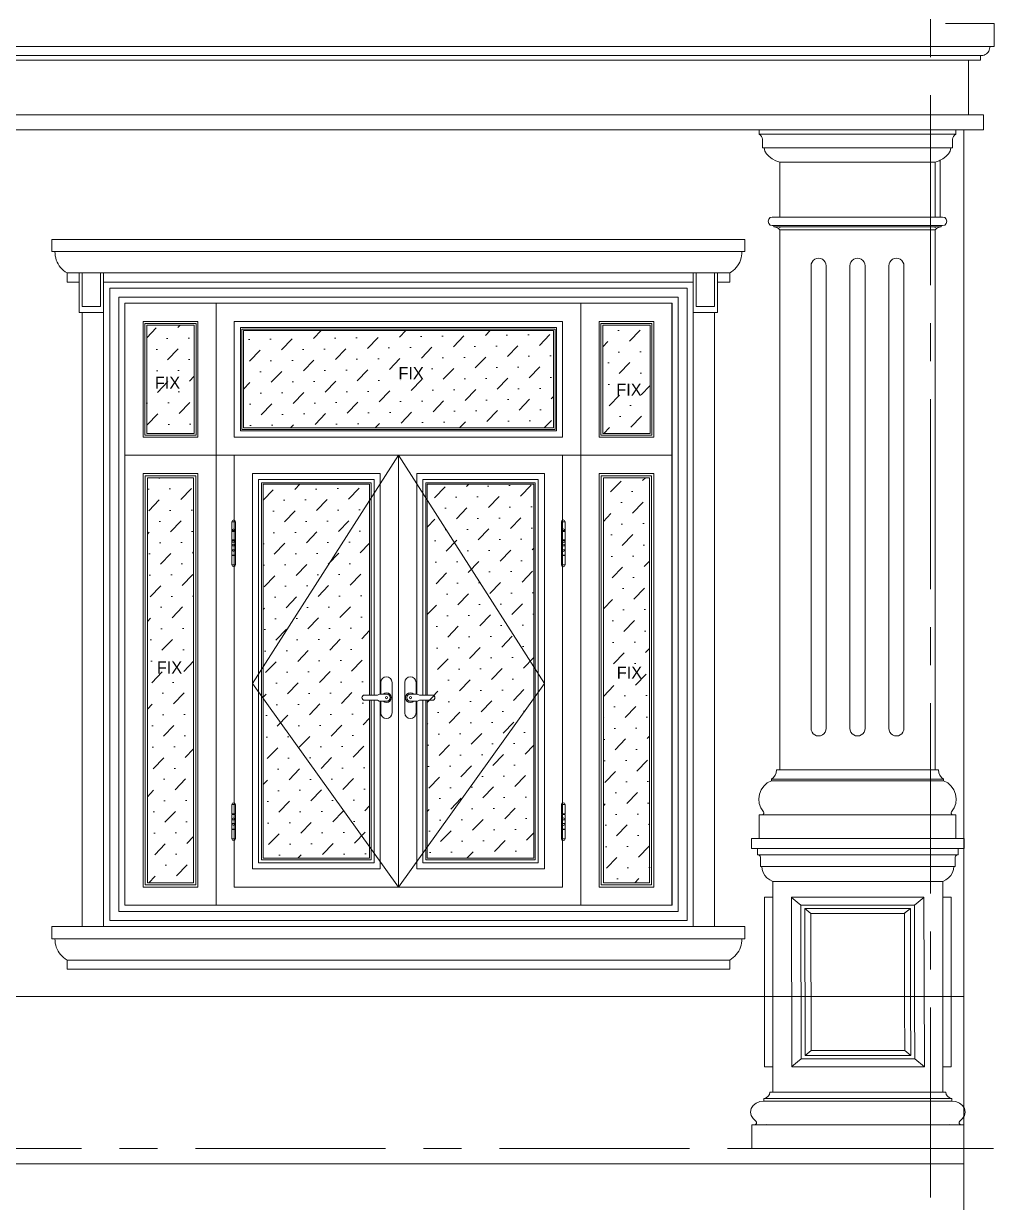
# Model space of a CAD drawing. Header units: millimetres. Extents: x 1832547 to 2001569, y -558009 to -417808.
# Drawn here: x 1895128 to 1898381, y -527521 to -523644 of the extents above; entities that cross this region are included whole.
import ezdxf

# ---------------------------------------------------------------- set-up
doc = ezdxf.new("R2010")
doc.units = ezdxf.units.MM
doc.header["$MEASUREMENT"] = 0
doc.linetypes.add('CENTER', pattern=[2, 1.25, -0.25, 0.25, -0.25])
doc.linetypes.add('HIDDEN', pattern=[9.525, 6.35, -3.175])
doc.layers.get('0').update_dxf_attribs({"linetype": 'CONTINUOUS'})
doc.layers.get('DEFPOINTS').update_dxf_attribs({"linetype": 'CONTINUOUS'})
for name, color, linetype, lineweight in [('AUDIT_I_120404221301-0', 7, 'CONTINUOUS', 15), ('CA.dim 08', 8, 'CONTINUOUS', 13), ('CA.khuat 75', 75, 'HIDDEN', 9), ('CA.manh 08', 8, 'CONTINUOUS', 9), ('CA.noi that 15', 15, 'CONTINUOUS', 9), ('CA.thay 145', 145, 'CONTINUOUS', 18), ('CA.tim 67', 67, 'CENTER', 9), ('CA.vat lieu 08', 8, 'CONTINUOUS', 5), ('CA_manh 08', 8, 'CONTINUOUS', 9)]:
    doc.layers.add(name, color=color, linetype=linetype, lineweight=lineweight)
doc.styles.add('CA.JSC1', font='Vhavan.ttf', dxfattribs={"width": 0.8})
doc.styles.get("Standard").update_dxf_attribs({"font": 'roman.shx'})
doc.dimstyles.new('CA 70', dxfattribs={"dimscale": 0.7, "dimtxt": 220, "dimasz": 60, "dimexe": 160, "dimexo": 0, "dimgap": 30, "dimtad": 1, "dimdec": 0, "dimrnd": 5, "dimzin": 0, "dimdsep": 46, "dimtxsty": 'Standard', "dimblk": 'ARCHTICK', "dimcen": 0.09, "dimdle": 160, "dimclrd": 256, "dimclre": 256, "dimclrt": 255, "dimadec": 0, "dimazin": 0, "dimtfac": 1, "dimtdec": 0, "dimtix": 1, "dimtmove": 2, "dimatfit": 3, "dimldrblk": 'DOT', "dimfxl": 600, "dimfxlon": 1, "dimtolj": 1, "dimtzin": 0, "dimarcsym": 0})

# ---------------------------------------------------------------- blocks, each defined once
blk = doc.blocks.new('A$C78f35709')
at = {"layer": 'CA.thay 145'}
for p, q in [((0, 2400), (0, 2360)), ((0, 2400), (2279.8, 2400)), ((2279.8, 2400), (2279.8, 2360)), ((0, 2360), (10, 2360)), ((10, 2360), (10.2, 2352.9)), ((2269.8, 2360), (10, 2360)), ((10.2, 2352.9), (11, 2345.9)), ((11, 2345.9), (12.4, 2339)), ((12.4, 2339), (14.5, 2332.3)), ((14.5, 2332.3), (17.1, 2325.7)), ((2265.3, 2332.3), (2262.7, 2325.7)), ((2267.3, 2339), (2265.3, 2332.3)), ((2268.8, 2345.9), (2267.3, 2339)), ((2269.6, 2352.9), (2268.8, 2345.9)), ((2269.8, 2360), (2269.6, 2352.9)), ((2269.8, 2360), (2279.8, 2360)), ((17.1, 2325.7), (20.3, 2319.5)), ((20.3, 2319.5), (24.1, 2313.5)), ((24.1, 2313.5), (28.4, 2307.9)), ((28.4, 2307.9), (33.2, 2302.7)), ((33.2, 2302.7), (38.4, 2298)), ((38.4, 2298), (44, 2293.7)), ((44, 2293.7), (50, 2290)), ((50, 2290), (90, 2290)), ((50, 2290), (50, 2260)), ((90, 2260), (90, 2290)), ((90, 2290), (100, 2290)), ((100, 2290), (160, 2290)), ((160, 2290), (170, 2290)), ((170, 2290), (2109.8, 2290)), ((170, 2290), (170, 2260)), ((2109.8, 2290), (2119.8, 2290)), ((2109.8, 2290), (2109.8, 2260)), ((2119.8, 2290), (2179.8, 2290)), ((2179.8, 2290), (2189.8, 2290)), ((2189.8, 2290), (2229.8, 2290)), ((2189.8, 2260), (2189.8, 2290)), ((2235.7, 2293.7), (2229.8, 2290)), ((2229.8, 2290), (2229.8, 2260)), ((2241.4, 2298), (2235.7, 2293.7)), ((2246.6, 2302.7), (2241.4, 2298)), ((2251.4, 2307.9), (2246.6, 2302.7)), ((2255.7, 2313.5), (2251.4, 2307.9)), ((2259.4, 2319.5), (2255.7, 2313.5)), ((2262.7, 2325.7), (2259.4, 2319.5)), ((50, 2260), (90, 2260)), ((90, 2160), (90, 2260)), ((2109.8, 2260), (170, 2260)), ((170, 2260), (170, 2160)), ((2109.8, 2260), (2109.8, 2160)), ((2189.8, 2160), (2189.8, 2260)), ((2229.8, 2260), (2189.8, 2260)), ((240, 210), (240, 2190)), ((240, 2190), (2039.8, 2190)), ((2039.8, 2190), (2039.8, 210)), ((100, 2160), (90, 2160)), ((100, 2160), (100, 140)), ((170, 2160), (100, 2160)), ((170, 2160), (170, 140)), ((2109.8, 2160), (2179.8, 2160)), ((2109.8, 2160), (2109.8, 140)), ((2179.8, 2160), (2189.8, 2160)), ((2179.8, 2160), (2179.8, 140)), ((2039.8, 210), (240, 210)), ((100, 140), (0, 140)), ((0, 140), (0, 100)), ((100, 140), (170, 140)), ((2109.8, 140), (170, 140)), ((2109.8, 140), (2179.8, 140)), ((2179.8, 140), (2279.8, 140)), ((2279.8, 140), (2279.8, 100)), ((0, 100), (10, 100)), ((10, 100), (10.2, 92.9)), ((2269.8, 100), (10, 100)), ((10.2, 92.9), (11, 85.9)), ((11, 85.9), (12.4, 79)), ((12.4, 79), (14.5, 72.3)), ((2267.3, 79), (2265.3, 72.3)), ((2268.8, 85.9), (2267.3, 79)), ((2269.6, 92.9), (2268.8, 85.9)), ((2269.8, 100), (2269.6, 92.9)), ((2269.8, 100), (2279.8, 100)), ((14.5, 72.3), (17.1, 65.7)), ((17.1, 65.7), (20.3, 59.5)), ((20.3, 59.5), (24.1, 53.5)), ((24.1, 53.5), (28.4, 47.9)), ((28.4, 47.9), (33.2, 42.7)), ((33.2, 42.7), (38.4, 38)), ((2246.6, 42.7), (2241.4, 38)), ((2251.4, 47.9), (2246.6, 42.7)), ((2255.7, 53.5), (2251.4, 47.9)), ((2259.4, 59.5), (2255.7, 53.5)), ((2262.7, 65.7), (2259.4, 59.5)), ((2265.3, 72.3), (2262.7, 65.7)), ((38.4, 38), (44, 33.7)), ((44, 33.7), (50, 30)), ((50, 30), (50, 0)), ((50, 30), (2229.8, 30)), ((50, 0), (2229.8, 0)), ((2235.7, 33.7), (2229.8, 30)), ((2229.8, 30), (2229.8, 0)), ((2241.4, 38), (2235.7, 33.7))]:
    blk.add_line(p, q, dxfattribs=at)
at = {"layer": 'CA_manh 08'}
for p, q in [((100, 2180), (100, 2290)), ((160, 2290), (160, 2180)), ((2119.8, 2290), (2119.8, 2180)), ((2179.8, 2180), (2179.8, 2290)), ((190, 2240), (2089.8, 2240)), ((190, 160), (190, 2240)), ((2089.8, 2240), (2089.8, 160)), ((160, 2180), (100, 2180)), ((220, 190), (220, 2210)), ((2059.8, 2210), (220, 2210)), ((2059.8, 190), (2059.8, 2210)), ((2119.8, 2180), (2179.8, 2180)), ((2089.8, 160), (190, 160)), ((220, 190), (2059.8, 190))]:
    blk.add_line(p, q, dxfattribs=at)
blk = doc.blocks.new('A$C20F25EA7')
at = {"layer": 'CA.vat lieu 08', "ltscale": 0.5}
for centre, start, end in [((0, 42), 0, 180), ((0, -42), 180, 0)]:
    blk.add_arc(centre, 15.4, start, end, dxfattribs=at)
blk.add_wipeout([(18.8, 9.9), (25.1, 7), (60.1, 7), (65, 4.9), (67.1, 0), (65.1, -4.9), (60.1, -7), (25.1, -7), (18.8, -9.9), (0, -9.9), (-7, -7), (-9.9, 0), (-7, 7), (0, 9.9)]).dxf.layer = 'CA.vat lieu 08'
for p, q in [((0, 9.9), (18.8, 9.9)), ((18.8, 9.9), (24.6, 7.2)), ((25.5, 7), (60.1, 7)), ((0, -9.9), (18.8, -9.9)), ((19.7, -9.7), (24.6, -7.2)), ((25.5, -7), (60.1, -7))]:
    blk.add_line(p, q, dxfattribs=at)
for points in [[(-15.4, 42), (-15.4, -42)], [(15.4, 9.9), (15.4, 42)], [(15.4, -42), (15.4, -9.9)]]:
    blk.add_lwpolyline(points, dxfattribs=at)
blk.add_circle((0, 0), 2.8, dxfattribs=at)
for centre, radius, start, end in [((0, 0), 13.3, 48.259, 311.741), ((0, 0), 9.92, 90, 270), ((25.5, 8.9), 1.92, 242.8073, 270), ((60.1, 0), 6.96, 270, 90), ((18.8, -8), 1.92, 270, 297.1927), ((25.5, -8.9), 1.92, 90, 117.1927)]:
    blk.add_arc(centre, radius, start, end, dxfattribs=at)
blk = doc.blocks.new('BANLE')
at = {"layer": 'CA.noi that 15'}
for p, q in [((0, 68.6), (12, 68.6)), ((0, 38.2), (0, 68.6)), ((12, 68.6), (12, 38.2)), ((0, 38.2), (12, 38.2)), ((0, 6), (0, 36.4)), ((12, 36.4), (0, 36.4)), ((12, 6), (0, 6)), ((4, 38.2), (8, 38.2)), ((4, 36.4), (4, 38.2)), ((8, 36.4), (4, 36.4)), ((8, 38.2), (8, 36.4)), ((12, 36.4), (12, 6))]:
    blk.add_line(p, q, dxfattribs=at)
for centre, start, end in [((6, 68.6), 0, 180), ((6, 6), 180, 0)]:
    blk.add_arc(centre, 6, start, end, dxfattribs=at)
blk = doc.blocks.new('_ArchTick')
at = {"color": 1, "linetype": 'ByBlock', "const_width": 0.15}
blk.add_lwpolyline([(-0.5, -0.5), (0.5, 0.5)], dxfattribs=at)
blk = doc.blocks.new('*D136')
at = {"layer": 'CA.manh 08', "lineweight": -2, "transparency": 16777216}
for p, q in [((1900353.8, -522531.6), (1900353.8, -523755.6)), ((1899933.8, -522643.6), (1900465.8, -522643.6)), ((1899933.8, -523643.6), (1900465.8, -523643.6))]:
    blk.add_line(p, q, dxfattribs=at)
at = {"layer": 'DEFPOINTS', "color": 0, "transparency": 16777216}
for p in [(1898221.6, -522643.6), (1898959, -523643.6), (1900353.8, -523643.6)]:
    blk.add_point(p, dxfattribs=at)
at = {"layer": 'CA.manh 08', "lineweight": -2, "transparency": 16777216, "xscale": 42, "yscale": 42, "zscale": 42}
for p, rotation in [((1900353.8, -522643.6), 90), ((1900353.8, -523643.6), 270)]:
    blk.add_blockref('_ArchTick', p, dxfattribs=dict(at, rotation=rotation))
at = {"layer": 'CA.manh 08', "color": 255, "transparency": 16777216, "insert": (1900255.8, -523143.6), "char_height": 154, "attachment_point": 5, "rotation": 90}
blk.add_mtext('\\A1;1000', dxfattribs=at)
blk = doc.blocks.new('_DOT')
at = {"color": 1, "linetype": 'ByBlock'}
blk.add_line((-0.5, 0), (-1, 0), dxfattribs=at)
at = {"color": 1, "linetype": 'ByBlock', "const_width": 0.5}
blk.add_lwpolyline([(-0.25, 0, 1), (0.25, 0, 1)], format="xyb", close=True, dxfattribs=at)
blk = doc.blocks.new('*D137')
at = {"layer": 'CA.manh 08', "lineweight": -2, "transparency": 16777216}
for p, q in [((1900353.8, -523531.6), (1900353.8, -524675.6)), ((1899933.8, -523643.6), (1900465.8, -523643.6)), ((1899933.8, -524563.6), (1900465.8, -524563.6))]:
    blk.add_line(p, q, dxfattribs=at)
at = {"layer": 'DEFPOINTS', "color": 0, "transparency": 16777216}
for p in [(1898959, -523643.6), (1897261.6, -524563.6), (1900353.8, -524563.6)]:
    blk.add_point(p, dxfattribs=at)
at = {"layer": 'CA.manh 08', "lineweight": -2, "transparency": 16777216, "xscale": 42, "yscale": 42, "zscale": 42}
for p, rotation in [((1900353.8, -523643.6), 90), ((1900353.8, -524563.6), 270)]:
    blk.add_blockref('_ArchTick', p, dxfattribs=dict(at, rotation=rotation))
at = {"layer": 'CA.manh 08', "color": 255, "transparency": 16777216, "insert": (1900255.8, -524103.6), "char_height": 154, "attachment_point": 5, "rotation": 90}
blk.add_mtext('\\A1;920', dxfattribs=at)
blk = doc.blocks.new('*D138')
at = {"layer": 'CA.manh 08', "lineweight": -2, "transparency": 16777216}
for p, q in [((1900353.8, -524451.6), (1900353.8, -526655.6)), ((1899933.8, -524563.6), (1900465.8, -524563.6)), ((1899933.8, -526543.6), (1900465.8, -526543.6))]:
    blk.add_line(p, q, dxfattribs=at)
at = {"layer": 'DEFPOINTS', "color": 0, "transparency": 16777216}
for p in [(1897261.6, -524563.6), (1897261.4, -526543.6), (1900353.8, -526543.6)]:
    blk.add_point(p, dxfattribs=at)
at = {"layer": 'CA.manh 08', "lineweight": -2, "transparency": 16777216, "xscale": 42, "yscale": 42, "zscale": 42}
for p, rotation in [((1900353.8, -524563.6), 90), ((1900353.8, -526543.6), 270)]:
    blk.add_blockref('_ArchTick', p, dxfattribs=dict(at, rotation=rotation))
at = {"layer": 'CA.manh 08', "color": 255, "transparency": 16777216, "insert": (1900255.8, -525553.6), "char_height": 154, "attachment_point": 5, "rotation": 90}
blk.add_mtext('\\A1;1980', dxfattribs=at)
blk = doc.blocks.new('*D139')
at = {"layer": 'CA.manh 08', "lineweight": -2, "transparency": 16777216}
for p, q in [((1900353.8, -526431.6), (1900353.8, -527455.6)), ((1899933.8, -526543.6), (1900465.8, -526543.6)), ((1899933.8, -527343.6), (1900465.8, -527343.6))]:
    blk.add_line(p, q, dxfattribs=at)
at = {"layer": 'DEFPOINTS', "color": 0, "transparency": 16777216}
for p in [(1897261.4, -526543.6), (1899581.6, -527343.6), (1900353.8, -527343.6)]:
    blk.add_point(p, dxfattribs=at)
at = {"layer": 'CA.manh 08', "lineweight": -2, "transparency": 16777216, "xscale": 42, "yscale": 42, "zscale": 42}
for p, rotation in [((1900353.8, -526543.6), 90), ((1900353.8, -527343.6), 270)]:
    blk.add_blockref('_ArchTick', p, dxfattribs=dict(at, rotation=rotation))
at = {"layer": 'CA.manh 08', "color": 255, "transparency": 16777216, "insert": (1900255.8, -526943.6), "char_height": 154, "attachment_point": 5, "rotation": 90}
blk.add_mtext('\\A1;800', dxfattribs=at)

msp = doc.modelspace()

# ---------------------------------------------------------------- linework, layer by layer
at = {"layer": 'CA.khuat 75', "ltscale": 200}
for points in [[(1896361.6, -525063.6), (1895881.6, -525813.6), (1896361.6, -526483.6)], [(1896361.6, -525063.6), (1896841.6, -525813.6), (1896361.6, -526483.6)]]:
    msp.add_lwpolyline(points, dxfattribs=at)
at = {"layer": 'CA.manh 08'}
for p, q in [((1897719.6, -524434), (1897718.8, -524440.5)), ((1897718.8, -525809.1), (1897718.8, -524440.5)), ((1897722.1, -524428), (1897719.6, -524434)), ((1897726.1, -524422.8), (1897722.1, -524428)), ((1897731.3, -524418.8), (1897726.1, -524422.8)), ((1897737.3, -524416.3), (1897731.3, -524418.8)), ((1897743.8, -524415.5), (1897737.3, -524416.3)), ((1897750.3, -524416.3), (1897743.8, -524415.5)), ((1897756.3, -524418.8), (1897750.3, -524416.3)), ((1897761.5, -524422.8), (1897756.3, -524418.8)), ((1897765.4, -524428), (1897761.5, -524422.8)), ((1897767.9, -524434), (1897765.4, -524428)), ((1897768.8, -524440.5), (1897767.9, -524434)), ((1897768.8, -525809.1), (1897768.8, -524440.5)), ((1897847.6, -524434), (1897846.7, -524440.5)), ((1897846.7, -525809.1), (1897846.7, -524440.5)), ((1897850.1, -524428), (1897847.6, -524434)), ((1897854, -524422.8), (1897850.1, -524428)), ((1897859.2, -524418.8), (1897854, -524422.8)), ((1897865.2, -524416.3), (1897859.2, -524418.8)), ((1897871.7, -524415.5), (1897865.2, -524416.3)), ((1897878.2, -524416.3), (1897871.7, -524415.5)), ((1897884.2, -524418.8), (1897878.2, -524416.3)), ((1897889.4, -524422.8), (1897884.2, -524418.8)), ((1897893.4, -524428), (1897889.4, -524422.8)), ((1897895.9, -524434), (1897893.4, -524428)), ((1897896.7, -524440.5), (1897895.9, -524434)), ((1897896.7, -525809.1), (1897896.7, -524440.5)), ((1897975.5, -524434), (1897974.6, -524440.5)), ((1897974.6, -525809.1), (1897974.6, -524440.5)), ((1897978, -524428), (1897975.5, -524434)), ((1897982, -524422.8), (1897978, -524428)), ((1897987.1, -524418.8), (1897982, -524422.8)), ((1897993.2, -524416.3), (1897987.1, -524418.8)), ((1897999.6, -524415.5), (1897993.2, -524416.3)), ((1898006.1, -524416.3), (1897999.6, -524415.5)), ((1898012.1, -524418.8), (1898006.1, -524416.3)), ((1898017.3, -524422.8), (1898012.1, -524418.8)), ((1898021.3, -524428), (1898017.3, -524422.8)), ((1898023.8, -524434), (1898021.3, -524428)), ((1898024.6, -524440.5), (1898023.8, -524434)), ((1898024.6, -525809.1), (1898024.6, -524440.5)), ((1897718.8, -525961.7), (1897718.8, -525528.1)), ((1897768.8, -525961.7), (1897768.8, -525528.1)), ((1897846.7, -525961.7), (1897846.7, -525528.1)), ((1897896.7, -525961.7), (1897896.7, -525528.1)), ((1897974.6, -525961.7), (1897974.6, -525528.1)), ((1898024.6, -525961.7), (1898024.6, -525528.1)), ((1897719.6, -525968.1), (1897718.8, -525961.7)), ((1897722.1, -525974.2), (1897719.6, -525968.1)), ((1897726.1, -525979.4), (1897722.1, -525974.2)), ((1897731.3, -525983.3), (1897726.1, -525979.4)), ((1897737.3, -525985.8), (1897731.3, -525983.3)), ((1897743.8, -525986.7), (1897737.3, -525985.8)), ((1897750.3, -525985.8), (1897743.8, -525986.7)), ((1897756.3, -525983.3), (1897750.3, -525985.8)), ((1897761.5, -525979.4), (1897756.3, -525983.3)), ((1897765.4, -525974.2), (1897761.5, -525979.4)), ((1897767.9, -525968.1), (1897765.4, -525974.2)), ((1897768.8, -525961.7), (1897767.9, -525968.1)), ((1897847.6, -525968.1), (1897846.7, -525961.7)), ((1897850.1, -525974.2), (1897847.6, -525968.1)), ((1897854, -525979.4), (1897850.1, -525974.2)), ((1897859.2, -525983.3), (1897854, -525979.4)), ((1897865.2, -525985.8), (1897859.2, -525983.3)), ((1897871.7, -525986.7), (1897865.2, -525985.8)), ((1897878.2, -525985.8), (1897871.7, -525986.7)), ((1897884.2, -525983.3), (1897878.2, -525985.8)), ((1897889.4, -525979.4), (1897884.2, -525983.3)), ((1897893.4, -525974.2), (1897889.4, -525979.4)), ((1897895.9, -525968.1), (1897893.4, -525974.2)), ((1897896.7, -525961.7), (1897895.9, -525968.1)), ((1897975.5, -525968.1), (1897974.6, -525961.7)), ((1897978, -525974.2), (1897975.5, -525968.1)), ((1897982, -525979.4), (1897978, -525974.2)), ((1897987.1, -525983.3), (1897982, -525979.4)), ((1897993.2, -525985.8), (1897987.1, -525983.3)), ((1897999.6, -525986.7), (1897993.2, -525985.8)), ((1898006.1, -525985.8), (1897999.6, -525986.7)), ((1898012.1, -525983.3), (1898006.1, -525985.8)), ((1898017.3, -525979.4), (1898012.1, -525983.3)), ((1898021.3, -525974.2), (1898017.3, -525979.4)), ((1898023.8, -525968.1), (1898021.3, -525974.2)), ((1898024.6, -525961.7), (1898023.8, -525968.1)), ((1897588.6, -526128.6), (1898154.8, -526128.6))]:
    msp.add_line(p, q, dxfattribs=at)
for points in [[(1891807.4, -523718.6), (1898321.6, -523718.6)], [(1891807.4, -523748.7), (1898276.6, -523748.7)]]:
    msp.add_lwpolyline(points, dxfattribs=at)
at = {"layer": 'CA.noi that 15'}
for points in [[(1895841.6, -524983.6), (1896881.6, -524983.6), (1896881.6, -524643.6), (1895841.6, -524643.6)], [(1895901.6, -526403.6), (1896281.6, -526403.6), (1896281.6, -525143.6), (1895901.6, -525143.6)], [(1896821.6, -526403.6), (1896441.6, -526403.6), (1896441.6, -525143.6), (1896821.6, -525143.6)]]:
    msp.add_lwpolyline(points, close=True, dxfattribs=at)
at = {"layer": 'CA.thay 145'}
for p, q in [((1897547.8, -524007.8), (1897547.8, -523993.6)), ((1898195.6, -523993.6), (1897547.8, -523993.6)), ((1897552.4, -524011), (1897547.8, -524007.8)), ((1897555.8, -524014.9), (1897552.4, -524011)), ((1898187.6, -524014.9), (1898191, -524011)), ((1898191, -524011), (1898195.6, -524007.8)), ((1898195.6, -523993.6), (1898197.8, -523993.6)), ((1898195.6, -524007.8), (1898195.6, -523993.6)), ((1897558, -524019.3), (1897555.8, -524014.9)), ((1897558.7, -524024), (1897558, -524019.3)), ((1897558.7, -524052.3), (1897558.7, -524024)), ((1897558.7, -524052.3), (1897564.2, -524052.3)), ((1897567.2, -524062.7), (1897564.2, -524052.3)), ((1898176.2, -524062.7), (1898179.3, -524052.3)), ((1898179.3, -524052.3), (1898184.7, -524052.3)), ((1898184.7, -524024), (1898185.4, -524019.3)), ((1898184.7, -524052.3), (1898184.7, -524024)), ((1898185.4, -524019.3), (1898187.6, -524014.9)), ((1897572.8, -524072.4), (1897567.2, -524062.7)), ((1897580.8, -524081.2), (1897572.8, -524072.4)), ((1897590.9, -524088.7), (1897580.8, -524081.2)), ((1897602.8, -524094.7), (1897590.9, -524088.7)), ((1898143.9, -524093.1), (1898152.5, -524088.7)), ((1898152.5, -524088.7), (1898162.6, -524081.2)), ((1898162.6, -524081.2), (1898170.6, -524072.4)), ((1898170.6, -524072.4), (1898176.2, -524062.7)), ((1897615.9, -524098.9), (1897602.8, -524094.7)), ((1897615.9, -524280), (1897615.9, -524098.9)), ((1898127.6, -524098.9), (1897615.9, -524098.9)), ((1898127.6, -524098.9), (1898140.7, -524094.7)), ((1898127.6, -524280), (1898127.6, -524098.9)), ((1898140.7, -524094.7), (1898143.9, -524093.1)), ((1898143.9, -524280), (1898143.9, -524093.1)), ((1897579.7, -524287), (1897584.7, -524281.9)), ((1897584.7, -524281.9), (1897591.5, -524280)), ((1897615.9, -524280), (1897591.5, -524280)), ((1897615.9, -524280), (1898127.6, -524280)), ((1898143.9, -524280), (1898127.6, -524280)), ((1898151.9, -524280), (1898143.9, -524280)), ((1898158.7, -524281.9), (1898151.9, -524280)), ((1898163.7, -524287), (1898158.7, -524281.9)), ((1897577.9, -524294), (1897579.7, -524287)), ((1897579.7, -524300.9), (1897577.9, -524294)), ((1897584.7, -524306.1), (1897579.7, -524300.9)), ((1897591.5, -524307.9), (1897584.7, -524306.1)), ((1897591.5, -524307.9), (1897597, -524307.9)), ((1897597, -524312), (1897597, -524307.9)), ((1897602.2, -524313.1), (1897597, -524312)), ((1897607.2, -524315.2), (1897602.2, -524313.1)), ((1897611.8, -524318.1), (1897607.2, -524315.2)), ((1897615.9, -524321.8), (1897611.8, -524318.1)), ((1897615.9, -524313.1), (1897615.9, -524315.2)), ((1897615.9, -524321.8), (1897615.9, -525809.1)), ((1897615.9, -524321.8), (1898127.6, -524321.8)), ((1898127.6, -524313.1), (1898127.6, -524315.2)), ((1898127.6, -524321.8), (1898131.6, -524318.1)), ((1898127.6, -524321.8), (1898127.6, -525809.1)), ((1898131.6, -524318.1), (1898136.2, -524315.2)), ((1898136.2, -524315.2), (1898141.2, -524313.1)), ((1898141.2, -524313.1), (1898143.9, -524312.5)), ((1898143.9, -524312.5), (1898146.5, -524312)), ((1898146.5, -524307.9), (1898151.9, -524307.9)), ((1898146.5, -524312), (1898146.5, -524307.9)), ((1898151.9, -524307.9), (1898158.7, -524306.1)), ((1898158.7, -524306.1), (1898163.7, -524300.9)), ((1898165.5, -524294), (1898163.7, -524287)), ((1898163.7, -524300.9), (1898165.5, -524294)), ((1897615.9, -525528.1), (1897615.9, -526098.6)), ((1898127.6, -525528.1), (1898127.6, -526098.6)), ((1897604, -526107.5), (1897600.8, -526115.8)), ((1897605, -526098.6), (1897604, -526107.5)), ((1897615.9, -526098.6), (1897605, -526098.6)), ((1897615.9, -526098.6), (1898127.6, -526098.6)), ((1898138.4, -526098.6), (1898127.6, -526098.6)), ((1898138.4, -526098.6), (1898139.4, -526107.5)), ((1898139.4, -526107.5), (1898142.6, -526115.8)), ((1897574.9, -526141.1), (1897563.3, -526151.3)), ((1897588.6, -526134), (1897574.9, -526141.1)), ((1897595.6, -526123), (1897588.6, -526128.6)), ((1897588.6, -526128.6), (1897588.6, -526134)), ((1897588.6, -526134), (1898154.8, -526134)), ((1897600.8, -526115.8), (1897595.6, -526123)), ((1898142.6, -526115.8), (1898147.9, -526123)), ((1898147.9, -526123), (1898154.8, -526128.6)), ((1898154.8, -526128.6), (1898154.8, -526134)), ((1898154.8, -526134), (1898168.5, -526141.1)), ((1898168.5, -526141.1), (1898180.2, -526151.3)), ((1897548.8, -526178.3), (1897546.8, -526193.7)), ((1897554.4, -526163.9), (1897548.8, -526178.3)), ((1897563.3, -526151.3), (1897554.4, -526163.9)), ((1898180.2, -526151.3), (1898189, -526163.9)), ((1898189, -526163.9), (1898194.6, -526178.3)), ((1898194.6, -526178.3), (1898196.6, -526193.7)), ((1897546.8, -526193.7), (1897548.5, -526209)), ((1897548.5, -526209), (1897553.9, -526223.5)), ((1897553.9, -526223.5), (1897562.6, -526236.3)), ((1898189.5, -526223.5), (1898180.9, -526236.3)), ((1898194.9, -526209), (1898189.5, -526223.5)), ((1898196.6, -526193.7), (1898194.9, -526209)), ((1897547.8, -526245.6), (1897547.8, -526323.6)), ((1897558.7, -526245.6), (1897547.8, -526245.6)), ((1897561.7, -526244.7), (1897558.7, -526245.6)), ((1897592.2, -526245.6), (1897558.7, -526245.6)), ((1897563.7, -526242.2), (1897561.7, -526244.7)), ((1897562.6, -526236.3), (1897564, -526239.1)), ((1897564, -526239.1), (1897563.7, -526242.2)), ((1897592.2, -526245.6), (1897592.3, -526244.7)), ((1897615.9, -526245.6), (1897592.2, -526245.6)), ((1897615.9, -526245.6), (1897615.9, -526244.7)), ((1897615.9, -526245.6), (1898127.6, -526245.6)), ((1898127.6, -526245.6), (1898127.6, -526244.7)), ((1898151.3, -526245.6), (1898127.6, -526245.6)), ((1898151.3, -526245.6), (1898151.1, -526244.7)), ((1898184.7, -526245.6), (1898151.3, -526245.6)), ((1898180.9, -526236.3), (1898179.4, -526239.1)), ((1898179.4, -526239.1), (1898179.7, -526242.2)), ((1898179.7, -526242.2), (1898181.7, -526244.7)), ((1898181.7, -526244.7), (1898184.7, -526245.6)), ((1898195.6, -526245.6), (1898184.7, -526245.6)), ((1898195.6, -526245.6), (1898195.6, -526323.6)), ((1897522.7, -526356.5), (1897522.7, -526323.6)), ((1897547.8, -526323.6), (1897522.7, -526323.6)), ((1898195.6, -526323.6), (1897547.8, -526323.6)), ((1898222.8, -526323.6), (1898195.6, -526323.6)), ((1898222.8, -526356.5), (1898222.8, -526323.6)), ((1897522.7, -526356.5), (1897542.5, -526356.5)), ((1897542.5, -526377.1), (1897542.5, -526356.5)), ((1897542.5, -526356.5), (1898203.1, -526356.5)), ((1897546.2, -526377.7), (1897542.5, -526377.1)), ((1897542.5, -526377.1), (1897574.8, -526377.1)), ((1897549.5, -526379.5), (1897546.2, -526377.7)), ((1897551.6, -526382.1), (1897549.5, -526379.5)), ((1898122.6, -526377.1), (1898122.6, -526377.7)), ((1898122.6, -526377.1), (1898137.5, -526377.1)), ((1898137.5, -526377.1), (1898137.5, -526377.7)), ((1898137.5, -526377.1), (1898170.7, -526377.1)), ((1898170.7, -526377.1), (1898170.4, -526377.7)), ((1898170.7, -526377.1), (1898203.1, -526377.1)), ((1898193.9, -526382.1), (1898196.1, -526379.5)), ((1898196.1, -526379.5), (1898199.3, -526377.7)), ((1898199.3, -526377.7), (1898203.1, -526377.1)), ((1898203.1, -526356.5), (1898222.8, -526356.5)), ((1898203.1, -526377.1), (1898203.1, -526356.5)), ((1897552.4, -526385.3), (1897551.6, -526382.1)), ((1897552.4, -526416.1), (1897552.4, -526385.3)), ((1897552.4, -526416.1), (1897557.3, -526416.1)), ((1897558.2, -526426.2), (1897557.3, -526416.1)), ((1898187.3, -526426.2), (1898188.2, -526416.1)), ((1898188.2, -526416.1), (1898193.2, -526416.1)), ((1898193.2, -526385.3), (1898193.9, -526382.1)), ((1898193.2, -526416.1), (1898193.2, -526385.3)), ((1897561.4, -526436), (1897558.2, -526426.2)), ((1897566.7, -526445.1), (1897561.4, -526436)), ((1897573.9, -526453.2), (1897566.7, -526445.1)), ((1897582.9, -526460.1), (1897573.9, -526453.2)), ((1898162.6, -526460.1), (1898171.6, -526453.2)), ((1898171.6, -526453.2), (1898178.8, -526445.1)), ((1898178.8, -526445.1), (1898184.1, -526436)), ((1898184.1, -526436), (1898187.3, -526426.2)), ((1897593.2, -526465.5), (1897582.9, -526460.1)), ((1897593.1, -526517.3), (1897593.2, -526465.5)), ((1897593.2, -526465.5), (1898152.3, -526465.5)), ((1898152.3, -526465.5), (1898162.6, -526460.1)), ((1898152.4, -526517.3), (1898152.3, -526465.5)), ((1897565.7, -526517.3), (1897565.8, -526517.2)), ((1897565.7, -526517.4), (1897565.7, -526517.3)), ((1897565.7, -526517.5), (1897565.7, -526517.4)), ((1897565.7, -526517.6), (1897565.7, -526517.5)), ((1897565.7, -526532.2), (1897565.7, -526517.6)), ((1897565.7, -526532.3), (1897565.7, -526532.2)), ((1897565.7, -526532.4), (1897565.7, -526532.3)), ((1897565.7, -526532.4), (1897565.7, -526532.4)), ((1897565.7, -526532.5), (1897565.7, -526532.4)), ((1897565.8, -526532.6), (1897565.7, -526532.5)), ((1897565.7, -526532.5), (1897565.7, -527059.2)), ((1897565.8, -526517.2), (1897565.9, -526517.1)), ((1897565.8, -526532.7), (1897565.8, -526532.6)), ((1897565.9, -526532.7), (1897565.8, -526532.7)), ((1897565.9, -526517.1), (1897566, -526517)), ((1897566, -526532.8), (1897565.9, -526532.7)), ((1897566, -526517), (1897566.2, -526516.9)), ((1897566, -526517), (1897566, -526517)), ((1897566.1, -526532.8), (1897566, -526532.8)), ((1897566.1, -526532.9), (1897566.1, -526532.8)), ((1897566.2, -526532.9), (1897566.1, -526532.9)), ((1897566.2, -526516.9), (1897566.3, -526516.8)), ((1897566.3, -526532.9), (1897566.2, -526532.9)), ((1897566.3, -526516.8), (1897566.4, -526516.8)), ((1897566.4, -526516.8), (1897566.5, -526516.8)), ((1897566.5, -526516.8), (1897566.7, -526516.8)), ((1897566.7, -526516.8), (1897592.2, -526516.8)), ((1897592.2, -526516.8), (1897592.3, -526516.8)), ((1897592.3, -526516.8), (1897592.4, -526516.8)), ((1897592.4, -526516.8), (1897592.6, -526516.8)), ((1897592.6, -526516.8), (1897592.7, -526516.9)), ((1897592.7, -526516.9), (1897592.8, -526517)), ((1897592.8, -526517), (1897592.9, -526517)), ((1897592.9, -526517), (1897593, -526517.1)), ((1897593, -526517.1), (1897593, -526517.2)), ((1897593, -526517.2), (1897593.1, -526517.3)), ((1897593.1, -526517.3), (1897593.1, -526517.4)), ((1897593.1, -526517.4), (1897593.2, -526517.5)), ((1897593.2, -526517.5), (1897593.2, -526517.6)), ((1897593.2, -526517.6), (1897593.2, -526569.5)), ((1898090.5, -526516.8), (1897654.1, -526516.8)), ((1897654.1, -526516.8), (1897655.3, -527074.8)), ((1897654.1, -526516.8), (1897655, -526517.6)), ((1897655, -526517.6), (1897685.8, -526543.1)), ((1898058.9, -526543.1), (1898089.5, -526517.6)), ((1898089.5, -526517.6), (1898090.5, -526516.8)), ((1898091.7, -527074.8), (1898090.5, -526516.8)), ((1898152.4, -526517.4), (1898152.3, -526517.5)), ((1898152.3, -526517.5), (1898152.3, -526517.6)), ((1898152.3, -526569.5), (1898152.3, -526517.6)), ((1898152.5, -526517.2), (1898152.4, -526517.3)), ((1898152.4, -526517.3), (1898152.4, -526517.4)), ((1898152.6, -526517), (1898152.5, -526517.1)), ((1898152.5, -526517.1), (1898152.5, -526517.2)), ((1898152.7, -526517), (1898152.6, -526517)), ((1898152.8, -526516.9), (1898152.7, -526517)), ((1898152.9, -526516.8), (1898152.8, -526516.9)), ((1898153.1, -526516.8), (1898152.9, -526516.8)), ((1898153.2, -526516.8), (1898153.1, -526516.8)), ((1898153.3, -526516.8), (1898153.2, -526516.8)), ((1898178.9, -526516.8), (1898153.3, -526516.8)), ((1898179, -526516.8), (1898178.9, -526516.8)), ((1898178.9, -526533.1), (1898179.1, -526533)), ((1898179.1, -526516.8), (1898179, -526516.8)), ((1898179.2, -526516.8), (1898179.1, -526516.8)), ((1898179.4, -526516.9), (1898179.2, -526516.8)), ((1898179.5, -526517), (1898179.4, -526516.9)), ((1898179.6, -526517), (1898179.5, -526517)), ((1898179.7, -526517.1), (1898179.6, -526517)), ((1898179.7, -526517.2), (1898179.7, -526517.1)), ((1898179.8, -526517.3), (1898179.7, -526517.2)), ((1898179.8, -526517.4), (1898179.8, -526517.3)), ((1898179.8, -526517.5), (1898179.8, -526517.4)), ((1898179.9, -526517.6), (1898179.8, -526517.5)), ((1898179.9, -526517.6), (1898179.9, -527074)), ((1897592.3, -526570.3), (1897592.2, -526570.3)), ((1897592.4, -526570.3), (1897592.3, -526570.3)), ((1897592.6, -526570.3), (1897592.4, -526570.3)), ((1897592.7, -526570.2), (1897592.6, -526570.3)), ((1897592.8, -526570.2), (1897592.7, -526570.2)), ((1897592.9, -526570.1), (1897592.8, -526570.2)), ((1897593, -526570), (1897592.9, -526570.1)), ((1897593, -526569.9), (1897593, -526570)), ((1897593.2, -526569.6), (1897593.1, -526569.7)), ((1897593.1, -526569.7), (1897593.1, -526569.8)), ((1897593.1, -526569.8), (1897593.1, -527021.8)), ((1897593.2, -526569.5), (1897593.2, -526569.6)), ((1898058.9, -526543.1), (1897685.8, -526543.1)), ((1897685.8, -526543.1), (1897686.8, -527048.5)), ((1898059.4, -526874.5), (1898058.9, -526543.1)), ((1898152.3, -526569.5), (1898152.3, -526569.6)), ((1898152.3, -526569.6), (1898152.4, -526569.7)), ((1898152.4, -526569.7), (1898152.4, -526569.8)), ((1898152.4, -526569.8), (1898152.5, -526569.9)), ((1898152.4, -526569.8), (1898152.4, -527021.8)), ((1898152.5, -526569.9), (1898152.5, -526570)), ((1898152.5, -526570), (1898152.6, -526570.1)), ((1898152.6, -526570.1), (1898152.7, -526570.2)), ((1898152.7, -526570.2), (1898152.8, -526570.2)), ((1898152.8, -526570.2), (1898152.9, -526570.3)), ((1898152.9, -526570.3), (1898153.1, -526570.3)), ((1898153.1, -526570.3), (1898153.2, -526570.3)), ((1898060, -527048.5), (1898059.4, -526874.5)), ((1897592.3, -527021.3), (1897592.2, -527021.3)), ((1897592.4, -527021.3), (1897592.3, -527021.3)), ((1897592.6, -527021.3), (1897592.4, -527021.3)), ((1897592.7, -527021.4), (1897592.6, -527021.3)), ((1897592.8, -527021.4), (1897592.7, -527021.4)), ((1897592.9, -527021.5), (1897592.8, -527021.4)), ((1897593, -527021.6), (1897592.9, -527021.5)), ((1897593, -527021.7), (1897593, -527021.6)), ((1897593.1, -527021.9), (1897593.1, -527021.8)), ((1897593.2, -527022), (1897593.1, -527021.9)), ((1897593.2, -527022.1), (1897593.2, -527022)), ((1897593.2, -527022.1), (1897593.2, -527074)), ((1898152.3, -527022), (1898152.4, -527021.9)), ((1898152.3, -527022.1), (1898152.3, -527022)), ((1898152.3, -527074), (1898152.3, -527022.1)), ((1898152.4, -527021.8), (1898152.5, -527021.7)), ((1898152.4, -527021.9), (1898152.4, -527021.8)), ((1898152.5, -527021.6), (1898152.6, -527021.5)), ((1898152.5, -527021.7), (1898152.5, -527021.6)), ((1898152.6, -527021.5), (1898152.7, -527021.4)), ((1898152.7, -527021.4), (1898152.8, -527021.4)), ((1898152.8, -527021.4), (1898152.9, -527021.3)), ((1898152.9, -527021.3), (1898153.1, -527021.3)), ((1898153.1, -527021.3), (1898153.2, -527021.3)), ((1897565.7, -527059.2), (1897565.7, -527059.3)), ((1897565.7, -527059.3), (1897565.7, -527059.3)), ((1897565.7, -527059.3), (1897565.7, -527059.4)), ((1897565.7, -527074), (1897565.7, -527059.4)), ((1897565.7, -527074), (1897565.7, -527074.1)), ((1897565.7, -527074.1), (1897565.7, -527074.2)), ((1897565.7, -527074.2), (1897565.7, -527074.3)), ((1897565.7, -527074.3), (1897565.8, -527074.4)), ((1897565.8, -527074.4), (1897565.9, -527074.5)), ((1897565.9, -527074.5), (1897566, -527074.6)), ((1897566, -527074.6), (1897566, -527074.7)), ((1897566, -527074.7), (1897566.2, -527074.7)), ((1897566.2, -527074.7), (1897566.3, -527074.8)), ((1897566.3, -527058.7), (1897566.7, -527058.5)), ((1897566.3, -527074.8), (1897566.4, -527074.8)), ((1897566.4, -527074.8), (1897566.5, -527074.8)), ((1897566.5, -527074.8), (1897566.7, -527074.8)), ((1897566.7, -527074.8), (1897592.2, -527074.8)), ((1897592.2, -527074.8), (1897592.3, -527074.8)), ((1897592.3, -527074.8), (1897592.4, -527074.8)), ((1897592.4, -527074.8), (1897592.6, -527074.8)), ((1897592.6, -527074.8), (1897592.7, -527074.7)), ((1897592.7, -527074.7), (1897592.8, -527074.7)), ((1897592.8, -527074.7), (1897592.9, -527074.6)), ((1897592.9, -527074.6), (1897593, -527074.5)), ((1897593, -527074.4), (1897593.1, -527074.3)), ((1897593, -527074.5), (1897593, -527074.4)), ((1897593.1, -527074.2), (1897593.2, -527074.1)), ((1897593.1, -527074.3), (1897593.1, -527074.2)), ((1897593.2, -527158.5), (1897593.1, -527074.3)), ((1897593.2, -527074.1), (1897593.2, -527074)), ((1897655.3, -527074.8), (1897656.2, -527074)), ((1897655.3, -527074.8), (1898091.7, -527074.8)), ((1897656.2, -527074), (1897686.8, -527048.5)), ((1897686.8, -527048.5), (1897871.8, -527048.5)), ((1897872.8, -527048.5), (1898060, -527048.5)), ((1898091.7, -527074.8), (1898060, -527048.5)), ((1898091.7, -527074.8), (1898090.7, -527074)), ((1898152.3, -527074.1), (1898152.3, -527074)), ((1898152.4, -527074.2), (1898152.3, -527074.1)), ((1898152.3, -527158.5), (1898152.4, -527074.3)), ((1898152.4, -527074.3), (1898152.4, -527074.2)), ((1898152.5, -527074.4), (1898152.4, -527074.3)), ((1898152.5, -527074.5), (1898152.5, -527074.4)), ((1898152.6, -527074.6), (1898152.5, -527074.5)), ((1898152.7, -527074.7), (1898152.6, -527074.6)), ((1898152.8, -527074.7), (1898152.7, -527074.7)), ((1898152.9, -527074.8), (1898152.8, -527074.7)), ((1898153.1, -527074.8), (1898152.9, -527074.8)), ((1898153.2, -527074.8), (1898153.1, -527074.8)), ((1898153.3, -527074.8), (1898153.2, -527074.8)), ((1898178.9, -527074.8), (1898153.3, -527074.8)), ((1898178.9, -527058.5), (1898179.1, -527058.6)), ((1898179, -527074.8), (1898178.9, -527074.8)), ((1898179.1, -527074.8), (1898179, -527074.8)), ((1898179.2, -527074.8), (1898179.1, -527074.8)), ((1898179.4, -527074.7), (1898179.2, -527074.8)), ((1898179.5, -527074.7), (1898179.4, -527074.7)), ((1898179.6, -527074.6), (1898179.5, -527074.7)), ((1898179.7, -527074.5), (1898179.6, -527074.6)), ((1898179.8, -527074.3), (1898179.7, -527074.4)), ((1898179.7, -527074.4), (1898179.7, -527074.5)), ((1898179.9, -527074), (1898179.8, -527074.1)), ((1898179.8, -527074.1), (1898179.8, -527074.2)), ((1898179.8, -527074.2), (1898179.8, -527074.3)), ((1897550.1, -527189.2), (1897538, -527194.4)), ((1897563.5, -527187.3), (1897550.1, -527189.2)), ((1897571.4, -527176.4), (1897563.5, -527179.1)), ((1897563.5, -527179.1), (1897563.5, -527187.3)), ((1897563.5, -527179.1), (1898182, -527179.1)), ((1897563.5, -527187.3), (1898182, -527187.3)), ((1897577.7, -527171.7), (1897571.4, -527176.4)), ((1897581.8, -527165.5), (1897577.7, -527171.7)), ((1897583.3, -527158.5), (1897581.8, -527165.5)), ((1897593.2, -527158.5), (1897583.3, -527158.5)), ((1897593.2, -527158.5), (1898152.3, -527158.5)), ((1898162.2, -527158.5), (1898152.3, -527158.5)), ((1898162.2, -527158.5), (1898163.7, -527165.5)), ((1898163.7, -527165.5), (1898167.8, -527171.7)), ((1898167.8, -527171.7), (1898174.2, -527176.4)), ((1898174.2, -527176.4), (1898182, -527179.1)), ((1898182, -527179.1), (1898182, -527187.3)), ((1898182, -527187.3), (1898195.4, -527189.2)), ((1898195.4, -527189.2), (1898207.5, -527194.4)), ((1897522.3, -527212.5), (1897520.1, -527223.7)), ((1897520.1, -527223.7), (1897522, -527234.9)), ((1897528.5, -527202.5), (1897522.3, -527212.5)), ((1897538, -527194.4), (1897528.5, -527202.5)), ((1898207.5, -527194.4), (1898217.1, -527202.5)), ((1898217.1, -527202.5), (1898223.3, -527212.5)), ((1898223.3, -527212.5), (1898225.5, -527223.7)), ((1898225.5, -527223.7), (1898223.5, -527234.9)), ((1897522, -527234.9), (1897528, -527245)), ((1897523.9, -527265.4), (1897523.9, -527343.6)), ((1897523.9, -527265.4), (1897531.3, -527265.4)), ((1897528, -527245), (1897537.5, -527253.2)), ((1897536.1, -527264.2), (1897531.3, -527265.4)), ((1897572.7, -527265.4), (1897531.3, -527265.4)), ((1897539.3, -527261), (1897536.1, -527264.2)), ((1897537.5, -527253.2), (1897539.8, -527256.8)), ((1897539.8, -527256.8), (1897539.3, -527261)), ((1897572.7, -527265.4), (1897573.1, -527264.2)), ((1897593.2, -527265.4), (1897572.7, -527265.4)), ((1897593.2, -527265.4), (1897593.2, -527264.2)), ((1897593.2, -527265.4), (1898152.3, -527265.4)), ((1898152.3, -527265.4), (1898152.3, -527264.2)), ((1898172.8, -527265.4), (1898152.3, -527265.4)), ((1898172.8, -527265.4), (1898172.5, -527264.2)), ((1898214.2, -527265.4), (1898172.8, -527265.4)), ((1898208.1, -527253.2), (1898205.7, -527256.8)), ((1898205.7, -527256.8), (1898206.2, -527261)), ((1898206.2, -527261), (1898209.4, -527264.2)), ((1898217.5, -527245), (1898208.1, -527253.2)), ((1898209.4, -527264.2), (1898214.2, -527265.4)), ((1898221.6, -527265.4), (1898214.2, -527265.4)), ((1898223.5, -527234.9), (1898217.5, -527245)), ((1898221.6, -527265.4), (1898221.6, -527289)), ((1898221.6, -527320.1), (1898221.6, -527289)), ((1898221.6, -527343.6), (1897523.9, -527343.6)), ((1897853, -527343.6), (1897853.6, -527343.6)), ((1897853.6, -527343.6), (1897855.6, -527343.6)), ((1897855.6, -527343.6), (1897858.8, -527343.6)), ((1897858.8, -527343.6), (1897862.9, -527343.6)), ((1897862.9, -527343.6), (1897867.6, -527343.6)), ((1897867.6, -527343.6), (1897872.8, -527343.6)), ((1897872.8, -527343.6), (1897892.6, -527343.6)), ((1897872.8, -527343.6), (1897877.9, -527343.6)), ((1897877.9, -527343.6), (1897882.7, -527343.6)), ((1897882.7, -527343.6), (1897886.8, -527343.6)), ((1897886.8, -527343.6), (1897889.9, -527343.6)), ((1897889.9, -527343.6), (1897891.9, -527343.6)), ((1897891.9, -527343.6), (1897892.6, -527343.6)), ((1898221.6, -527320.1), (1898221.6, -527343.6))]:
    msp.add_line(p, q, dxfattribs=at)
for points in [[(1898161.6, -523643.6), (1898161.6, -523643.6), (1898321.6, -523643.6), (1898321.6, -523718.6), (1898306.6, -523718.6), (1898306.7, -523722.6), (1898306.2, -523726.6), (1898305.1, -523730.5), (1898303.5, -523734.2), (1898301.3, -523737.6), (1898298.7, -523740.7), (1898295.6, -523743.3), (1898292.2, -523745.4), (1898288.5, -523747.1), (1898284.6, -523748.2), (1898280.6, -523748.7), (1898276.6, -523748.7), (1898276.6, -523763.6), (1898236.6, -523763.6), (1898236.6, -523943.6), (1898286.6, -523943.6), (1898286.6, -523993.6), (1898161.6, -523993.6)], [(1891807.4, -523763.6), (1898276.6, -523763.6)], [(1891807.4, -523943.6), (1898286.6, -523943.6)], [(1891807.4, -523993.6), (1898286.6, -523993.6)], [(1898221.6, -528143.6), (1898221.6, -523993.6)], [(1895761.6, -525063.6), (1895761.6, -526423.6)], [(1895821.6, -525063.6), (1895821.6, -526483.6)], [(1896361.6, -525063.6), (1896361.6, -526483.6)], [(1896361.6, -525063.6), (1896361.6, -526483.6)], [(1896361.6, -525063.6), (1896361.6, -526483.6)], [(1896361.6, -525063.6), (1896361.6, -526483.6)], [(1896901.6, -525063.6), (1896901.6, -526483.6)], [(1896961.6, -525063.6), (1896961.6, -526423.6)], [(1896961.6, -525063.6), (1896961.6, -526423.6)], [(1898221.6, -526843.6), (1894804.9, -526843.6)], [(1890651.6, -527393.6), (1898221.6, -527393.6)]]:
    msp.add_lwpolyline(points, dxfattribs=at)
for points in [[(1895461.6, -525063.6), (1895761.6, -525063.6), (1895761.6, -524563.6), (1895461.6, -524563.6)], [(1895761.6, -526543.6), (1896961.6, -526543.6), (1896961.6, -524563.6), (1895761.6, -524563.6)], [(1895761.6, -525063.6), (1896961.6, -525063.6), (1896961.6, -524563.6), (1895761.6, -524563.6)], [(1897261.6, -525063.6), (1896961.6, -525063.6), (1896961.6, -524563.6), (1897261.6, -524563.6)], [(1895521.6, -525003.6), (1895701.6, -525003.6), (1895701.6, -524623.6), (1895521.6, -524623.6)], [(1895821.6, -525003.6), (1896901.6, -525003.6), (1896901.6, -524623.6), (1895821.6, -524623.6)], [(1897201.6, -525003.6), (1897021.6, -525003.6), (1897021.6, -524623.6), (1897201.6, -524623.6)], [(1895761.6, -525063.6), (1895461.6, -525063.6), (1895461.6, -526543.6), (1895761.6, -526543.6)], [(1895821.6, -526483.6), (1896361.6, -526483.6), (1896361.6, -525063.6), (1895821.6, -525063.6)], [(1896361.6, -526483.6), (1896361.6, -525063.6), (1895821.6, -525063.6), (1895821.6, -526483.6)], [(1895821.6, -526483.6), (1896361.6, -526483.6), (1896361.6, -525063.6), (1895821.6, -525063.6)], [(1896901.6, -526483.6), (1896361.6, -526483.6), (1896361.6, -525063.6), (1896901.6, -525063.6)], [(1896361.6, -526483.6), (1896361.6, -525063.6), (1896901.6, -525063.6), (1896901.6, -526483.6)], [(1896901.6, -526483.6), (1896361.6, -526483.6), (1896361.6, -525063.6), (1896901.6, -525063.6)], [(1896961.6, -525063.6), (1897261.6, -525063.6), (1897261.6, -526543.6), (1896961.6, -526543.6)], [(1895701.6, -525123.6), (1895521.6, -525123.6), (1895521.6, -526483.6), (1895701.6, -526483.6)], [(1895881.6, -526423.6), (1896301.6, -526423.6), (1896301.6, -525123.6), (1895881.6, -525123.6)], [(1896841.6, -526423.6), (1896421.6, -526423.6), (1896421.6, -525123.6), (1896841.6, -525123.6)], [(1897021.6, -525123.6), (1897201.6, -525123.6), (1897201.6, -526483.6), (1897021.6, -526483.6)]]:
    msp.add_lwpolyline(points, close=True, dxfattribs=at)
at = {"layer": 'CA.tim 67', "ltscale": 500}
msp.add_line((1898111.6, -531504.3), (1898111.6, -514383.7), dxfattribs=at)
msp.add_lwpolyline([(1877694.1, -527343.6), (1903200, -527343.6)], dxfattribs=at)
at = {"layer": 'CA.vat lieu 08'}
for points in [[(1895527.6, -524997.6), (1895695.6, -524997.6), (1895695.6, -524629.6), (1895527.6, -524629.6)], [(1897195.6, -524997.6), (1897027.6, -524997.6), (1897027.6, -524629.6), (1897195.6, -524629.6)], [(1895533.6, -524991.6), (1895689.6, -524991.6), (1895689.6, -524635.6), (1895533.6, -524635.6)], [(1895846.6, -524978.6), (1896876.6, -524978.6), (1896876.6, -524648.6), (1895846.6, -524648.6)], [(1895851.6, -524973.6), (1896871.6, -524973.6), (1896871.6, -524653.6), (1895851.6, -524653.6)], [(1897189.6, -524991.6), (1897033.6, -524991.6), (1897033.6, -524635.6), (1897189.6, -524635.6)], [(1895694.6, -525130.6), (1895528.6, -525130.6), (1895528.6, -526476.6), (1895694.6, -526476.6)], [(1895687.6, -525137.6), (1895535.6, -525137.6), (1895535.6, -526469.6), (1895687.6, -526469.6)], [(1897028.6, -525130.6), (1897194.6, -525130.6), (1897194.6, -526476.6), (1897028.6, -526476.6)], [(1897035.6, -525137.6), (1897187.6, -525137.6), (1897187.6, -526469.6), (1897035.6, -526469.6)], [(1895911.6, -526393.6), (1896271.6, -526393.6), (1896271.6, -525153.6), (1895911.6, -525153.6)], [(1895916.6, -526388.6), (1896266.6, -526388.6), (1896266.6, -525158.6), (1895916.6, -525158.6)], [(1896811.6, -526393.6), (1896451.6, -526393.6), (1896451.6, -525153.6), (1896811.6, -525153.6)], [(1896806.6, -526388.6), (1896456.6, -526388.6), (1896456.6, -525158.6), (1896806.6, -525158.6)]]:
    msp.add_lwpolyline(points, close=True, dxfattribs=at)
at = {"layer": 'CA_manh 08'}
for p, q in [((1898195.6, -524007.8), (1897547.8, -524007.8)), ((1898179.3, -524052.3), (1897564.2, -524052.3)), ((1897597, -524307.9), (1898146.5, -524307.9)), ((1897597, -524312), (1898146.5, -524312)), ((1897542.5, -526377.1), (1898122.6, -526377.1)), ((1897557.3, -526416.1), (1898188.2, -526416.1)), ((1897698.8, -526553.9), (1897699.8, -527037.7)), ((1898045.9, -526553.9), (1897698.8, -526553.9)), ((1897698.8, -526553.9), (1897718.6, -526570.3)), ((1897717.6, -526569.5), (1897718.6, -526570.3)), ((1897718.6, -526570.3), (1897719.5, -527021.3)), ((1898026.2, -526570.3), (1897718.6, -526570.3)), ((1898027.2, -526569.5), (1898026.2, -526570.3)), ((1898026.7, -526874.6), (1898026.2, -526570.3)), ((1898045.9, -526553.9), (1898026.7, -526569.9)), ((1898046.4, -526874.5), (1898045.9, -526553.9)), ((1898027.1, -527021.3), (1898026.7, -526874.6)), ((1898046.9, -527037.7), (1898046.4, -526874.5)), ((1897699.8, -527037.7), (1897719.5, -527021.3)), ((1897699.8, -527037.7), (1897871.8, -527037.7)), ((1897718.5, -527022.1), (1897719.5, -527021.3)), ((1897719.5, -527021.3), (1898027.1, -527021.3)), ((1897872.8, -527037.7), (1898046.9, -527037.7)), ((1898028.1, -527022.1), (1898027.1, -527021.3)), ((1898046.9, -527037.7), (1898027.1, -527021.3))]:
    msp.add_line(p, q, dxfattribs=at)

# ---------------------------------------------------------------- block references
at = {"rotation": 180}
msp.add_blockref('BANLE', (1895825.6, -525276.3), dxfattribs=at)
at = {"xscale": -1, "rotation": 180}
msp.add_blockref('BANLE', (1896897.6, -525276.3), dxfattribs=at)
at = {"xscale": -1}
for p in [(1895825.6, -525380), (1895825.6, -525430), (1895825.6, -526280.9), (1895825.6, -526330.9)]:
    msp.add_blockref('BANLE', p, dxfattribs=at)
for p in [(1896897.6, -525380), (1896897.6, -525430), (1896897.6, -526280.9), (1896897.6, -526330.9)]:
    msp.add_blockref('BANLE', p)
at = {"layer": 'CA.manh 08'}
msp.add_blockref('A$C78f35709', (1895221.6, -526753.6), dxfattribs=at)

# ---------------------------------------------------------------- texts
at = {"layer": 'AUDIT_I_120404221301-0', "style": 'CA.JSC1'}
for p in [(1896361.6, -524813.6), (1895560.3, -524844.8), (1897078.3, -524867.6), (1895566.9, -525781.4), (1897079.9, -525798.4)]:
    msp.add_text('FIX', height=40, dxfattribs=at).set_placement(p)

# ---------------------------------------------------------------- dimensions: what is measured, and where the dimension line sits
at = {"layer": 'CA.manh 08'}
for base, p1, p2, picture, middle in [((1900353.8, -523643.6), (1898221.6, -522643.6), (1898959, -523643.6), '*D136', (1900255.8, -523143.6)), ((1900353.8, -524563.6), (1898959, -523643.6), (1897261.6, -524563.6), '*D137', (1900255.8, -524103.6)), ((1900353.8, -526543.6), (1897261.6, -524563.6), (1897261.4, -526543.6), '*D138', (1900255.8, -525553.6)), ((1900353.8, -527343.6), (1897261.4, -526543.6), (1899581.6, -527343.6), '*D139', (1900255.8, -526943.6))]:
    dim = msp.add_linear_dim(base=base, p1=p1, p2=p2, angle=90, dimstyle='CA 70', dxfattribs=at)
    dim.commit()
    dim.dimension.update_dxf_attribs({"geometry": picture, "text_midpoint": middle})

# ---------------------------------------------------------------- next in the draw order: block references
at = {"extrusion": (0, 0, -1), "yscale": 1.200000000186265, "zscale": -1.200000000186265}
for p, xscale in [((-1896322.1, -525860.7), 1.200000000186265), ((-1896401.1, -525860.7), -1.200000000186265)]:
    msp.add_blockref('A$C20F25EA7', p, dxfattribs=dict(at, xscale=xscale))

# ---------------------------------------------------------------- next in the draw order: hatches: boundary and pattern name
at = {"layer": 'CA.dim 08'}
h = msp.add_hatch(dxfattribs=at)
h.set_pattern_fill('MUDST', color=256, scale=200, angle=46)
h.set_pattern_definition([(46, (-50821.037, -520.493), (33.498847, 106.6668986), [50, -50, 0, -50, 0, -50])])
h.paths.add_polyline_path([(1895533.6, -524991.6), (1895689.6, -524991.6), (1895689.6, -524635.6), (1895533.6, -524635.6)])
h.paths.add_polyline_path([(1897189.6, -524991.6), (1897033.6, -524991.6), (1897033.6, -524635.6), (1897189.6, -524635.6)])
h.paths.add_polyline_path([(1897035.6, -525137.6), (1897187.6, -525137.6), (1897187.6, -526469.6), (1897035.6, -526469.6)])
h.paths.add_polyline_path([(1895687.6, -525137.6), (1895535.6, -525137.6), (1895535.6, -526469.6), (1895687.6, -526469.6)])
h = msp.add_hatch(dxfattribs=at)
h.set_pattern_fill('MUDST', color=256, scale=200, angle=46)
h.set_pattern_definition([(46, (1131763.76, -1310900.17), (33.498847, 106.6668986), [50, -50, 0, -50, 0, -50])])
h.paths.add_polyline_path([(1895851.6, -524973.6), (1896871.6, -524973.6), (1896871.6, -524653.6), (1895851.6, -524653.6)])
h.paths.add_polyline_path([(1895916.6, -526388.6), (1896266.6, -526388.6), (1896266.6, -525158.6), (1895916.6, -525158.6)])
h.paths.add_polyline_path([(1896806.6, -526388.6), (1896456.6, -526388.6), (1896456.6, -525158.6), (1896806.6, -525158.6)])

doc.saveas('drawing.dxf')
